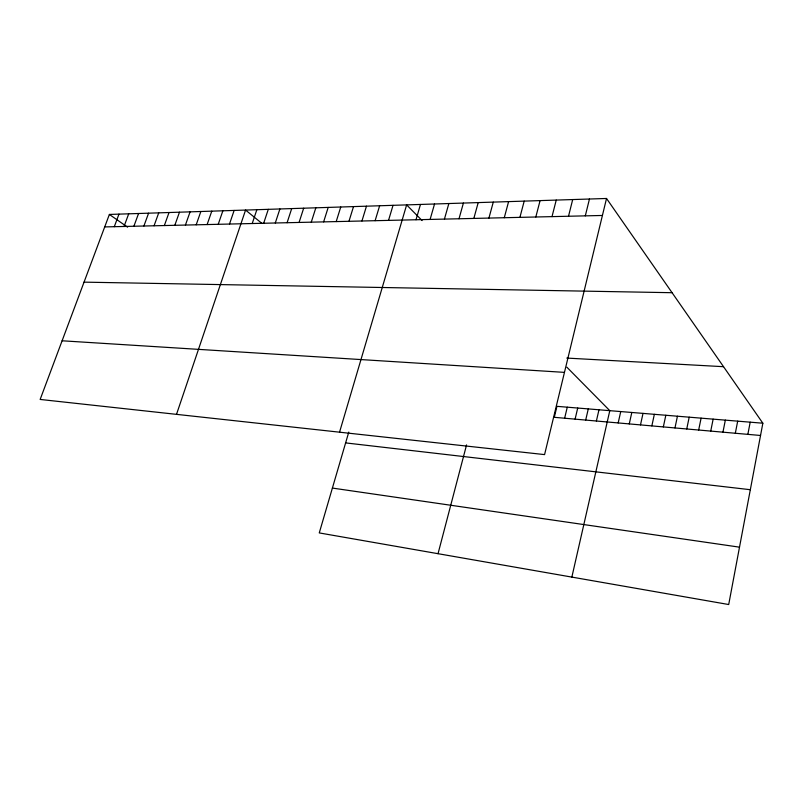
<?xml version="1.0" encoding="UTF-8"?>
<svg xmlns="http://www.w3.org/2000/svg" width="803" height="803" viewBox="0 0 803 803"><rect width="100%" height="100%" fill="white"/><g stroke="black" fill="none" stroke-linecap="round" stroke-linejoin="round"><path stroke-width="1.2" d="M606.526 198.471L544.575 454.608L40.15 399.442L109.379 214.441L606.526 198.471L762.85 423.211L728.702 604.529L319.263 532.921L348.783 432.094M747.854 434.363L750.193 422.167M735.327 433.259L737.686 421.143M722.951 432.165L725.34 420.13M710.735 431.091L713.144 419.136M698.67 430.027L701.099 418.152M686.746 428.973L689.195 417.169M674.972 427.939L677.441 416.205M663.338 426.915L665.828 415.261M651.845 425.901L654.355 414.318M640.493 424.897L643.012 413.394M629.271 423.914L631.81 412.471M618.18 422.93L620.739 411.568M571.856 577.096L609.798 410.664L566.868 367.192M596.388 421.013L598.978 409.781M585.688 420.069L588.288 408.908M575.099 419.136L577.718 408.044M564.639 418.212L567.279 407.181M585.307 215.856L589.452 199.024M568.514 216.238L572.7 199.556M552.012 216.619L556.238 200.088M535.822 216.991L540.078 200.609M519.912 217.362L524.198 201.121M438.036 553.689L466.563 444.902M504.284 217.723L508.6 201.623M488.927 218.075L493.273 202.115M473.84 218.426L478.207 202.597M459.015 218.767L463.401 203.069M444.43 219.099L448.857 203.54M430.107 219.43L434.543 203.992M416.014 219.751L420.471 204.454M339.539 432.185L406.639 204.895L422.107 220.564M388.532 220.383L393.028 205.327M375.121 220.695L379.638 205.759M361.942 220.996L366.469 206.18M348.964 221.297L353.511 206.602M336.196 221.588L340.753 207.013M323.629 221.879L328.196 207.415M311.263 222.17L315.84 207.806M299.077 222.441L303.675 208.198M287.093 222.722L291.7 208.589M275.288 222.993L279.906 208.961M263.665 223.264L268.292 209.332M252.212 223.525L256.85 209.703M176.509 414.358L245.577 210.065L261.878 223.364M229.497 224.047L234.145 210.436M218.225 224.308L222.873 210.798M207.124 224.559L211.781 211.149M196.193 224.81L200.85 211.5M185.423 225.061L190.09 211.851M174.813 225.312L179.481 212.193M164.354 225.553L169.021 212.524M154.056 225.784L158.723 212.855M143.898 226.014L148.575 213.186M133.89 226.245L138.568 213.508M124.023 226.476L128.701 213.819M114.297 226.697L118.974 214.13M104.711 226.918L602.421 215.465M84.044 282.144L672.071 292.704M566.788 358.078L723.533 366.69M62.102 340.783L564.469 372.371M762.85 423.211L556.951 406.338L554.301 417.309L760.541 435.477M345.621 442.905L750.323 489.71M332.392 488.073L739.503 547.164M109.379 214.441L127.607 227.179"/></g></svg>
